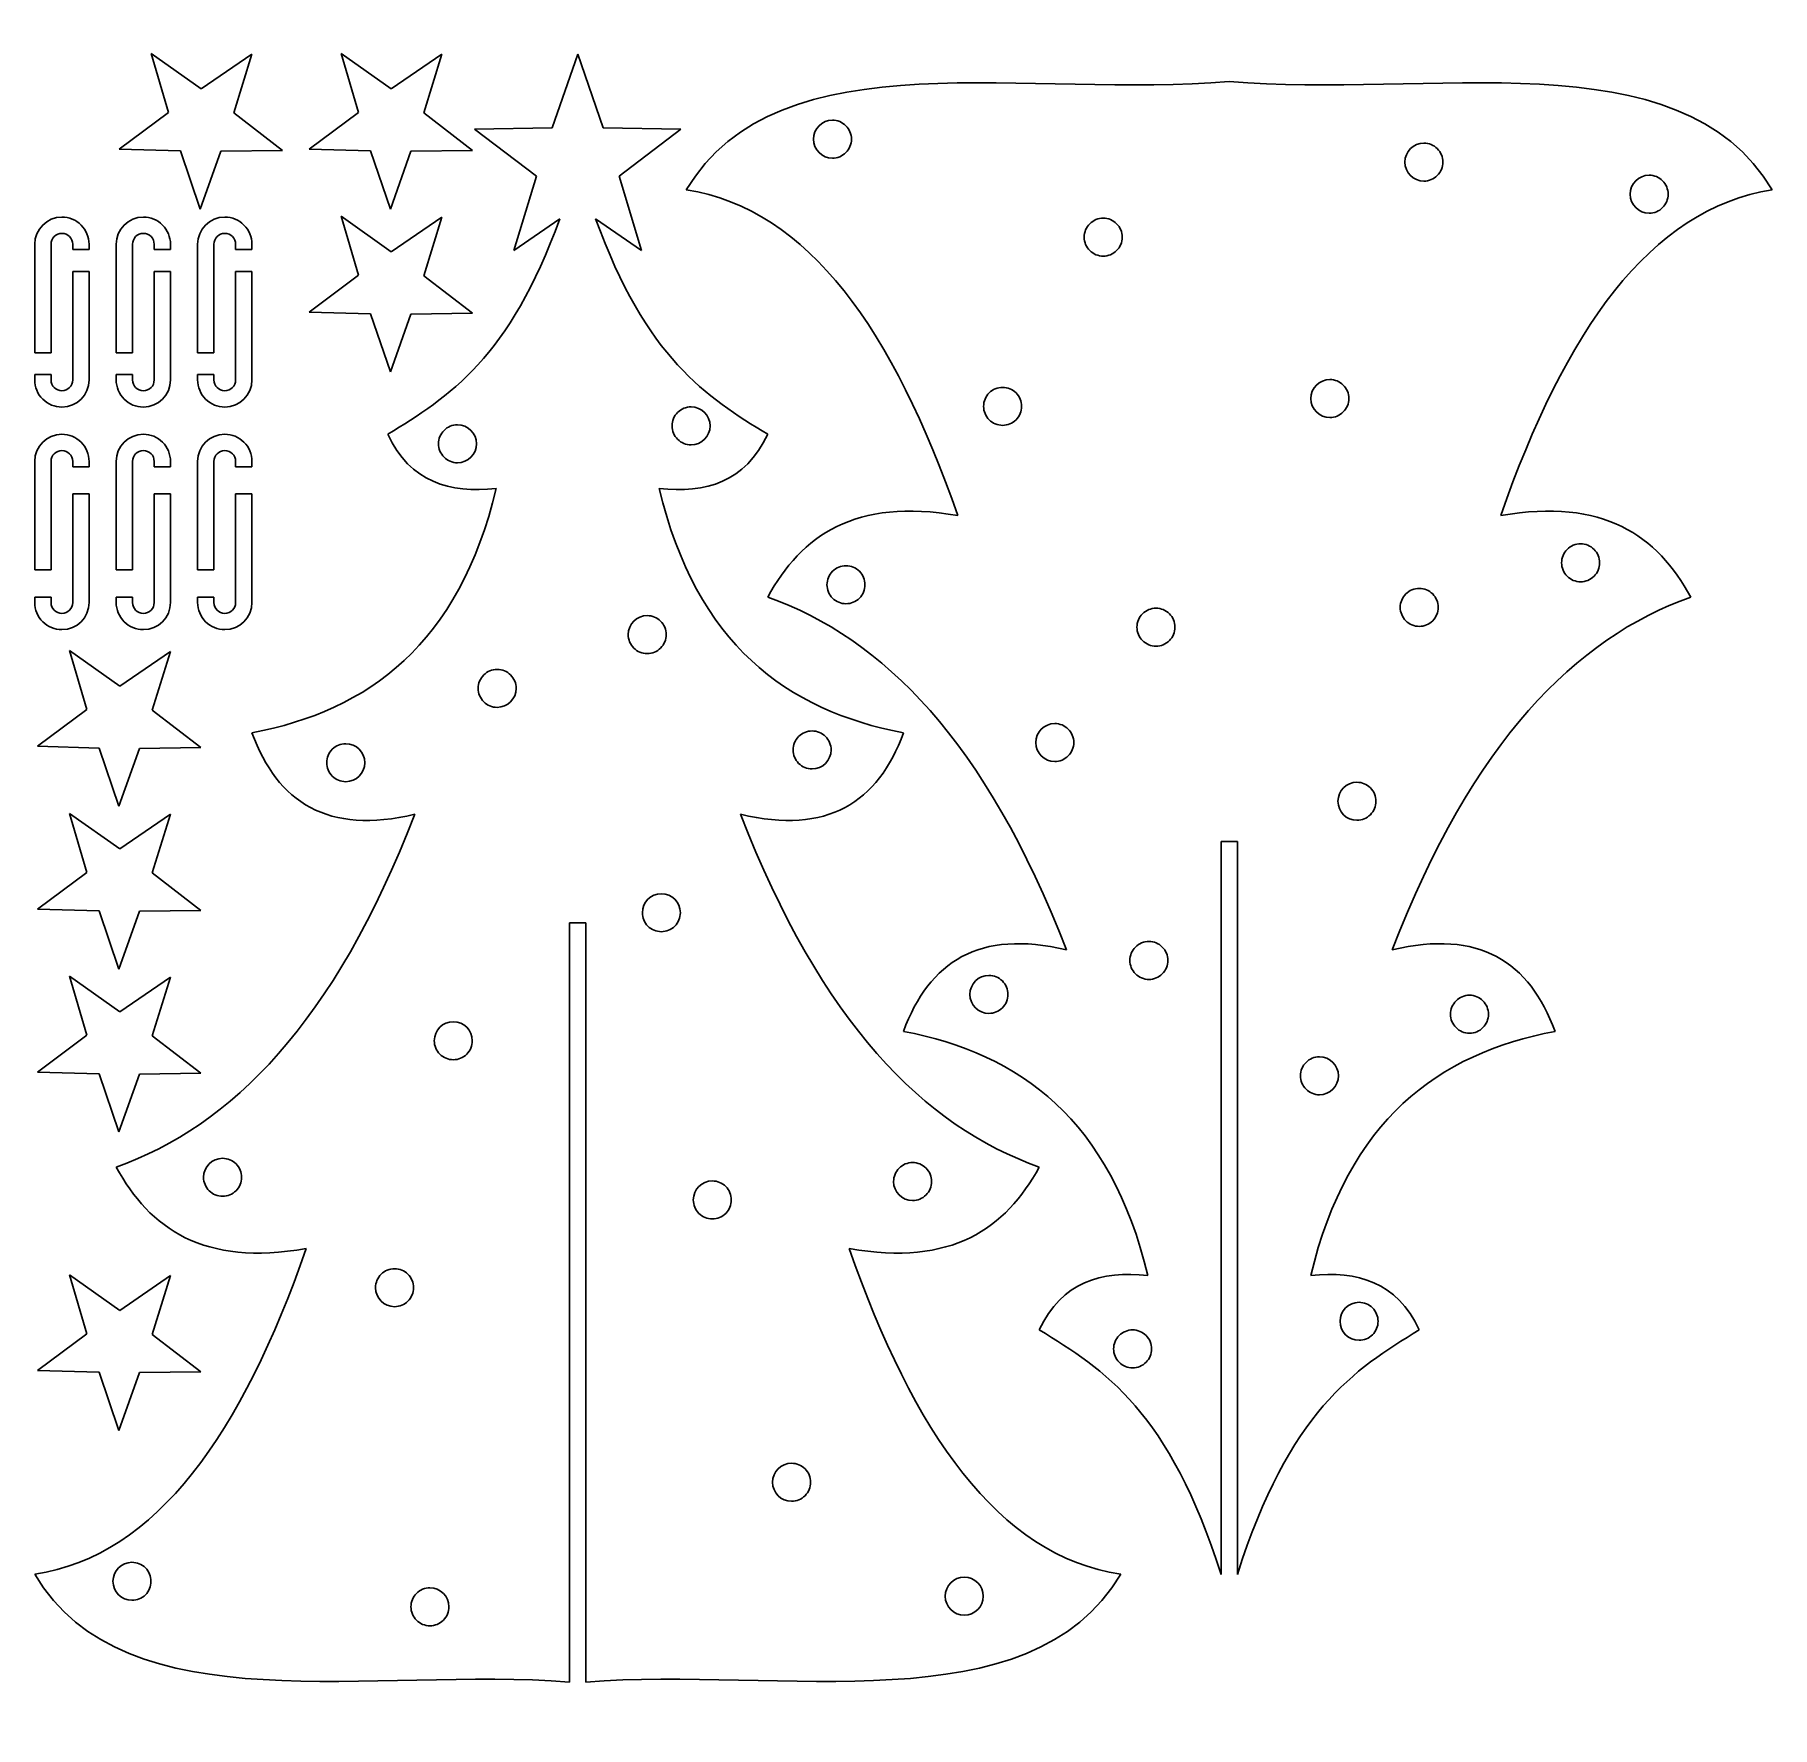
# Model space of a CAD drawing. Extents: x 9 to 309, y 57 to 349.
import ezdxf

# ---------------------------------------------------------------- set-up
doc = ezdxf.new("R2010")
doc.units = 0
doc.layers.add('Calque_1', color=7, linetype='CONTINUOUS')

msp = doc.modelspace()

# ---------------------------------------------------------------- linework, layer by layer
at = {"layer": 'Calque_1', "color": 1}
for p, q in [((32.446373, 335.574277), (29.449816, 345.757273)), ((29.449816, 345.757273), (38.116383, 339.628377)), ((38.116383, 339.628377), (46.874999, 345.624991)), ((46.874999, 345.624991), (43.72419, 335.488662)), ((65.258876, 335.574276), (62.262319, 345.757273)), ((62.262319, 345.757273), (70.928886, 339.628376)), ((70.928886, 339.628376), (79.687505, 345.624991)), ((79.687505, 345.624991), (76.536693, 335.488661)), ((103.125094, 345.624963), (98.716448, 332.942599)), ((107.533254, 332.942599), (103.125094, 345.624963)), ((23.939329, 329.225814), (32.446373, 335.574277)), ((43.72419, 335.488662), (52.13387, 329.011777)), ((56.751831, 329.225813), (65.258876, 335.574276)), ((76.536693, 335.488661), (84.946376, 329.011776)), ((98.716448, 332.942599), (85.292848, 332.66935)), ((85.292848, 332.66935), (95.991809, 324.557448)), ((120.957338, 332.66935), (107.533254, 332.942599)), ((110.257896, 324.557448), (120.957338, 332.66935)), ((143.824272, 330.957447), (143.824272, 330.957447)), ((34.549921, 328.928991), (23.939329, 329.225814)), ((37.958847, 318.876529), (34.549921, 328.928991)), ((41.519996, 328.876078), (37.958847, 318.876529)), ((52.13387, 329.011777), (41.519996, 328.876078)), ((67.362425, 328.92899), (56.751831, 329.225813)), ((70.771351, 318.876528), (67.362425, 328.92899)), ((74.332499, 328.876077), (70.771351, 318.876528)), ((84.946376, 329.011776), (74.332499, 328.876077)), ((95.991809, 324.557448), (92.103965, 311.706015)), ((114.14574, 311.706015), (110.257896, 324.557448)), ((245.943358, 326.997161), (245.943358, 326.997161)), ((284.838114, 321.452828), (284.838114, 321.452828)), ((65.258876, 307.449274), (62.262319, 317.632271)), ((62.262319, 317.632271), (70.928886, 311.503374)), ((70.928886, 311.503374), (79.687505, 317.499989)), ((79.687505, 317.499989), (76.536693, 307.363659)), ((92.103965, 311.706015), (100.026445, 317.218758)), ((106.223743, 317.218758), (114.14574, 311.706015)), ((9.375, 312.81249), (9.375, 294.062489)), ((12.1875, 294.062489), (12.1875, 312.81249)), ((15.9375, 312.812481), (15.9375, 311.874988)), ((18.750002, 311.874988), (18.750002, 312.812481)), ((23.4375, 312.81249), (23.4375, 294.062489)), ((26.250001, 294.062489), (26.250001, 312.81249)), ((30, 312.812481), (30, 311.874988)), ((32.812502, 311.874988), (32.812502, 312.812481)), ((37.499999, 312.812498), (37.499999, 294.062498)), ((40.3125, 294.062498), (40.3125, 312.812498)), ((44.062499, 312.81249), (44.062499, 311.874996)), ((46.875001, 311.874996), (46.875001, 312.81249)), ((190.577285, 314.03634), (190.577285, 314.03634)), ((15.9375, 311.874988), (18.750002, 311.874988)), ((30, 311.874988), (32.812502, 311.874988)), ((44.062499, 311.874996), (46.875001, 311.874996)), ((18.750001, 308.124961), (15.937501, 308.124961)), ((15.937501, 308.124961), (15.937501, 289.37496)), ((18.750001, 289.37496), (18.750001, 308.124961)), ((32.812504, 308.124982), (30.000004, 308.124982)), ((30.000004, 308.124982), (30.000004, 289.374981)), ((32.812504, 289.374981), (32.812504, 308.124982)), ((46.875001, 308.124993), (44.062501, 308.124993)), ((44.062501, 308.124993), (44.062501, 289.374992)), ((46.875001, 289.374992), (46.875001, 308.124993)), ((56.751831, 301.100811), (65.258876, 307.449274)), ((76.536693, 307.363659), (84.946376, 300.886773)), ((67.362425, 300.803988), (56.751831, 301.100811)), ((70.771351, 290.751525), (67.362425, 300.803988)), ((74.332499, 300.751076), (70.771351, 290.751525)), ((84.946376, 300.886773), (74.332499, 300.751076)), ((9.375, 294.062489), (12.1875, 294.062489)), ((23.4375, 294.062489), (26.250001, 294.062489)), ((37.499999, 294.062498), (40.3125, 294.062498)), ((12.187502, 290.312462), (9.374999, 290.312462)), ((9.374999, 290.312462), (9.374999, 289.374969)), ((12.187502, 289.374969), (12.187502, 290.312462)), ((26.250004, 290.312483), (23.437502, 290.312483)), ((23.437502, 290.312483), (23.437502, 289.37499)), ((26.250004, 289.37499), (26.250004, 290.312483)), ((40.312501, 290.312494), (37.499999, 290.312494)), ((37.499999, 290.312494), (37.499999, 289.375001)), ((40.312501, 289.375001), (40.312501, 290.312494)), ((229.706302, 286.166738), (229.706302, 286.166738)), ((173.20215, 284.816887), (173.20215, 284.816887)), ((125.979999, 281.443253), (125.979999, 281.443253)), ((85.648951, 278.351482), (85.648951, 278.351482)), ((9.375, 275.312488), (9.375, 256.562487)), ((12.1875, 256.562487), (12.1875, 275.312488)), ((15.9375, 275.31248), (15.9375, 274.374986)), ((15.9375, 274.374986), (18.750002, 274.374986)), ((18.750002, 274.374986), (18.750002, 275.31248)), ((23.4375, 275.312488), (23.4375, 256.562487)), ((26.250001, 256.562487), (26.250001, 275.312488)), ((30, 275.31248), (30, 274.374986)), ((30, 274.374986), (32.812502, 274.374986)), ((32.812502, 274.374986), (32.812502, 275.31248)), ((37.499999, 275.312488), (37.499999, 256.562487)), ((40.312499, 256.562487), (40.312499, 275.312488)), ((44.062498, 275.31248), (44.062498, 274.374986)), ((44.062498, 274.374986), (46.875001, 274.374986)), ((46.875001, 274.374986), (46.875001, 275.31248)), ((18.750001, 269.687527), (15.9375, 269.687527)), ((15.9375, 269.687527), (15.9375, 250.937527)), ((18.750001, 250.937527), (18.750001, 269.687527)), ((32.812504, 269.687554), (30.000004, 269.687554)), ((30.000004, 269.687554), (30.000004, 250.937553)), ((32.812504, 250.937553), (32.812504, 269.687554)), ((46.875001, 269.687554), (44.062501, 269.687554)), ((44.062501, 269.687554), (44.062501, 250.937553)), ((46.875001, 250.937553), (46.875001, 269.687554)), ((9.375, 256.562487), (12.1875, 256.562487)), ((23.4375, 256.562487), (26.250001, 256.562487)), ((37.499999, 256.562487), (40.312499, 256.562487)), ((273.002031, 257.795877), (273.002031, 257.795877)), ((146.162713, 254.0078), (146.162713, 254.0078)), ((12.187501, 251.875029), (9.374999, 251.875029)), ((9.374999, 251.875029), (9.374999, 250.937535)), ((12.187501, 250.937535), (12.187501, 251.875029)), ((26.250004, 251.875055), (23.437502, 251.875055)), ((23.437502, 251.875055), (23.437502, 250.937562)), ((26.250004, 250.937562), (26.250004, 251.875055)), ((40.312501, 251.875055), (37.499999, 251.875055)), ((37.499999, 251.875055), (37.499999, 250.937562)), ((40.312501, 250.937562), (40.312501, 251.875055)), ((245.141353, 250.097526), (245.141353, 250.097526)), ((199.684508, 246.676045), (199.684508, 246.676045)), ((118.403849, 245.39547), (118.403849, 245.39547)), ((18.383873, 232.449275), (15.387314, 242.632273)), ((15.387314, 242.632273), (24.053883, 236.503375)), ((24.053883, 236.503375), (32.812501, 242.499992)), ((32.812501, 242.499992), (29.661691, 232.363661)), ((92.498323, 236.108579), (92.498323, 236.108579)), ((9.876828, 226.100813), (18.383873, 232.449275)), ((29.661691, 232.363661), (38.071372, 225.886775)), ((20.487421, 225.80399), (9.876828, 226.100813)), ((23.896346, 215.751527), (20.487421, 225.80399)), ((27.457495, 225.751076), (23.896346, 215.751527)), ((38.071372, 225.886775), (27.457495, 225.751076)), ((146.875495, 225.477539), (146.875495, 225.477539)), ((182.210525, 226.758114), (182.210525, 226.758114)), ((66.348417, 223.278013), (66.348417, 223.278013)), ((234.388157, 216.615857), (234.388157, 216.615857)), ((18.383873, 204.324273), (15.387315, 214.507268)), ((15.387315, 214.507268), (24.053883, 208.378373)), ((24.053883, 208.378373), (32.812501, 214.374987)), ((32.812501, 214.374987), (29.661691, 204.238657)), ((214.218661, 83.091094), (214.218661, 209.687028)), ((214.218661, 209.687028), (217.031463, 209.687028)), ((217.031463, 209.687028), (217.031463, 83.091094)), ((9.876828, 197.975811), (18.383873, 204.324273)), ((29.661691, 204.238657), (38.071372, 197.761773)), ((20.487421, 197.678988), (9.876828, 197.975811)), ((23.896347, 187.626525), (20.487421, 197.678988)), ((27.457495, 197.626074), (23.896347, 187.626525)), ((38.071372, 197.761773), (27.457495, 197.626074)), ((101.718688, 64.496765), (101.718688, 195.624912)), ((101.718688, 195.624912), (104.531017, 195.624912)), ((104.531017, 195.624912), (104.531017, 64.496293)), ((120.847787, 197.372489), (120.847787, 197.372489)), ((198.462556, 189.121783), (198.462556, 189.121783)), ((18.383873, 176.199277), (15.387315, 186.382274)), ((15.387315, 186.382274), (24.053883, 180.253376)), ((24.053883, 180.253376), (32.812501, 186.249991)), ((32.812501, 186.249991), (29.661691, 176.113663)), ((170.846327, 183.256378), (170.846327, 183.256378)), ((253.817279, 179.834898), (253.817279, 179.834898)), ((9.876828, 169.850814), (18.383873, 176.199277)), ((29.661691, 176.113663), (38.071372, 169.636777)), ((84.922185, 175.255032), (84.922185, 175.255032)), ((20.487421, 169.553991), (9.876828, 169.850814)), ((23.896347, 159.501528), (20.487421, 169.553991)), ((27.457495, 169.50108), (23.896347, 159.501528)), ((38.071372, 169.636777), (27.457495, 169.50108)), ((227.911766, 169.203857), (227.911766, 169.203857)), ((45.086328, 151.671232), (45.086328, 151.671232)), ((164.227312, 150.938056), (164.227312, 150.938056)), ((129.645878, 147.760958), (129.645878, 147.760958)), ((18.383873, 124.636777), (15.387315, 134.819772)), ((15.387315, 134.819772), (24.053883, 128.690876)), ((24.053883, 128.690876), (32.812501, 134.68749)), ((32.812501, 134.68749), (29.661691, 124.55116)), ((74.779928, 132.608667), (74.779928, 132.608667)), ((234.754738, 126.801886), (234.754738, 126.801886)), ((9.876828, 118.288314), (18.383873, 124.636777)), ((29.661691, 124.55116), (38.071372, 118.074276)), ((195.652073, 122.036245), (195.652073, 122.036245)), ((20.487421, 117.991488), (9.876828, 118.288314)), ((23.896347, 107.939026), (20.487421, 117.991488)), ((27.457495, 117.938577), (23.896347, 107.939026)), ((38.071372, 118.074276), (27.457495, 117.938577)), ((143.331816, 99.004808), (143.331816, 99.004808)), ((29.445257, 81.89739), (29.445257, 81.89739)), ((173.147614, 79.331268), (173.147614, 79.331268)), ((80.889721, 77.498337), (80.889721, 77.498337))]:
    msp.add_line(p, q, dxfattribs=at)
for points in [[(215.625062, 340.937265), (182.02555, 337.801778), (137.619155, 348.991644), (121.874975, 322.18745)], [(309.37515, 322.18745), (293.630969, 348.991644), (249.2246, 337.801778), (215.625062, 340.937265)], [(143.824272, 330.957447), (143.824271, 332.769624), (145.293325, 334.238688), (147.105502, 334.238698)], [(147.105502, 334.238698), (147.975745, 334.2387), (148.810346, 333.892999), (149.425701, 333.277644)], [(149.425701, 333.277644), (150.041057, 332.66229), (150.386759, 331.82769), (150.386759, 330.957447)], [(147.105502, 327.676198), (145.293326, 327.676209), (143.824273, 329.145271), (143.824272, 330.957447)], [(150.386759, 330.957447), (150.386759, 330.087205), (150.041055, 329.252605), (149.4257, 328.637251)], [(245.943358, 326.997161), (245.943359, 328.809337), (247.412412, 330.278399), (249.224588, 330.27841)], [(249.224588, 330.27841), (250.094831, 330.278412), (250.929431, 329.93271), (251.544786, 329.317357)], [(149.4257, 328.637251), (148.810345, 328.021898), (147.975745, 327.676197), (147.105502, 327.676198)], [(251.544786, 329.317357), (252.160142, 328.702003), (252.505845, 327.867404), (252.505845, 326.997161)], [(249.224588, 323.71591), (247.412411, 323.715921), (245.943357, 325.184984), (245.943358, 326.997161)], [(251.544787, 324.676964), (250.929432, 324.061609), (250.094831, 323.715908), (249.224588, 323.71591)], [(252.505845, 326.997161), (252.505845, 326.126918), (252.160143, 325.292318), (251.544787, 324.676964)], [(284.838114, 321.452828), (284.838114, 323.265004), (286.307168, 324.734066), (288.119344, 324.734077)], [(288.119344, 324.734077), (288.989586, 324.734078), (289.824187, 324.388377), (290.439542, 323.773024)], [(121.874975, 322.18745), (143.022088, 318.9998), (157.723429, 297.646684), (168.750006, 265.937487)], [(262.500118, 265.937487), (273.52667, 297.64666), (288.228012, 318.9998), (309.37515, 322.18745)], [(288.119344, 318.171579), (286.307168, 318.17159), (284.838114, 319.640652), (284.838114, 321.452828)], [(290.439542, 323.773024), (291.054897, 323.15767), (291.4006, 322.32307), (291.4006, 321.452828)], [(291.4006, 321.452828), (291.4006, 320.582585), (291.054897, 319.747986), (290.439542, 319.132632)], [(290.439542, 319.132632), (289.824187, 318.517279), (288.989586, 318.171577), (288.119344, 318.171579)], [(9.375001, 312.812467), (9.375001, 315.401302), (11.473666, 317.499967), (14.062501, 317.499967)], [(14.062501, 317.499967), (15.305703, 317.499967), (16.497987, 317.006107), (17.377064, 316.12703)], [(17.377064, 316.12703), (18.256141, 315.247954), (18.750002, 314.05567), (18.750002, 312.812467)], [(23.437501, 312.812467), (23.437501, 315.401302), (25.536167, 317.499967), (28.125001, 317.499967)], [(28.125001, 317.499967), (29.368204, 317.499967), (30.560488, 317.006107), (31.439565, 316.12703)], [(31.439565, 316.12703), (32.318642, 315.247954), (32.812502, 314.05567), (32.812502, 312.812467)], [(37.5, 312.812476), (37.5, 315.40131), (39.598665, 317.499975), (42.1875, 317.499975)], [(42.1875, 317.499975), (43.430703, 317.499976), (44.622987, 317.006116), (45.502064, 316.127039)], [(45.502064, 316.127039), (46.381141, 315.247962), (46.875001, 314.055678), (46.875001, 312.812475)], [(100.026445, 317.218758), (91.385715, 293.226994), (80.874855, 286.378519), (70.312657, 280.000093)], [(135.937529, 280.000093), (125.375333, 286.378494), (114.864468, 293.226994), (106.223743, 317.218758)], [(190.577285, 314.03634), (190.577285, 314.906583), (190.922988, 315.741182), (191.538343, 316.356536)], [(191.538343, 316.356536), (192.153699, 316.97189), (192.988299, 317.317591), (193.858541, 317.317589)], [(193.858541, 317.317589), (194.728784, 317.317591), (195.563384, 316.97189), (196.17874, 316.356536)], [(196.17874, 316.356536), (196.794095, 315.741182), (197.139798, 314.906583), (197.139798, 314.03634)], [(12.187501, 312.812489), (12.187501, 313.848023), (13.026967, 314.687489), (14.062501, 314.687489)], [(14.062501, 314.687489), (15.098035, 314.687489), (15.937501, 313.848023), (15.937501, 312.812489)], [(26.250001, 312.812489), (26.250001, 313.848023), (27.089467, 314.687489), (28.125001, 314.687489)], [(28.125001, 314.687489), (29.160535, 314.687489), (30.000001, 313.848023), (30.000001, 312.812489)], [(40.3125, 312.812498), (40.3125, 313.848031), (41.151966, 314.687498), (42.1875, 314.687498)], [(42.1875, 314.687498), (43.223034, 314.687498), (44.0625, 313.848031), (44.0625, 312.812498)], [(191.538342, 311.716143), (190.922987, 312.331497), (190.577284, 313.166097), (190.577285, 314.03634)], [(197.139798, 314.03634), (197.139799, 313.166097), (196.794096, 312.331497), (196.17874, 311.716143)], [(193.858541, 310.755089), (192.988298, 310.755087), (192.153698, 311.100788), (191.538342, 311.716143)], [(196.17874, 311.716143), (195.563385, 311.100788), (194.728784, 310.755087), (193.858541, 310.755089)], [(10.747937, 286.06042), (9.86886, 286.939497), (9.374999, 288.131781), (9.374999, 289.374983)], [(14.0625, 287.499961), (13.026967, 287.499961), (12.1875, 288.339427), (12.1875, 289.374961)], [(18.750001, 289.374983), (18.75, 286.786148), (16.651335, 284.687483), (14.0625, 284.687483)], [(15.9375, 289.374961), (15.9375, 288.339427), (15.098034, 287.499961), (14.0625, 287.499961)], [(24.810439, 286.060441), (23.931362, 286.939518), (23.437502, 288.131802), (23.437502, 289.375004)], [(28.125003, 287.499982), (27.089469, 287.499982), (26.250003, 288.339448), (26.250003, 289.374982)], [(32.812503, 289.375004), (32.812503, 286.786169), (30.713838, 284.687505), (28.125003, 284.687505)], [(30.000003, 289.374982), (30.000003, 288.339448), (29.160537, 287.499982), (28.125003, 287.499982)], [(38.872937, 286.060452), (37.99386, 286.939528), (37.499999, 288.131813), (37.499999, 289.375015)], [(42.1875, 287.499993), (41.151966, 287.499993), (40.3125, 288.339459), (40.3125, 289.374993)], [(46.875, 289.375015), (46.875, 286.78618), (44.776335, 284.687515), (42.1875, 284.687515)], [(44.0625, 289.374993), (44.0625, 288.339459), (43.223034, 287.499993), (42.1875, 287.499993)], [(174.163209, 287.137082), (174.778564, 287.752436), (175.613164, 288.098137), (176.483407, 288.098135)], [(176.483407, 288.098135), (177.353649, 288.098137), (178.18825, 287.752436), (178.803605, 287.137082)], [(229.706302, 286.166738), (229.706301, 287.978915), (231.175355, 289.447978), (232.987533, 289.447989)], [(232.987533, 289.447989), (233.857776, 289.447991), (234.692376, 289.102289), (235.307731, 288.486935)], [(235.307731, 288.486935), (235.923087, 287.871581), (236.26879, 287.036981), (236.268789, 286.166738)], [(14.0625, 284.687483), (12.819298, 284.687483), (11.627014, 285.181343), (10.747937, 286.06042)], [(28.125003, 284.687505), (26.881801, 284.687504), (25.689516, 285.181364), (24.810439, 286.060441)], [(42.1875, 284.687515), (40.944298, 284.687515), (39.752014, 285.181375), (38.872937, 286.060452)], [(173.20215, 284.816887), (173.20215, 285.687129), (173.547854, 286.521729), (174.163209, 287.137082)], [(178.803605, 287.137082), (179.41896, 286.521729), (179.764663, 285.687129), (179.764664, 284.816887)], [(232.987533, 282.885489), (231.175356, 282.8855), (229.706303, 284.354562), (229.706302, 286.166738)], [(236.268789, 286.166738), (236.268789, 285.296495), (235.923086, 284.461896), (235.307731, 283.846542)], [(119.417499, 281.443253), (119.417499, 282.313495), (119.763202, 283.148094), (120.378556, 283.763447)], [(120.378556, 283.763447), (120.99391, 284.378801), (121.828509, 284.724503), (122.698751, 284.724503)], [(122.698751, 284.724503), (124.510935, 284.724502), (125.979999, 283.255437), (125.979999, 281.443253)], [(174.163208, 282.496689), (173.547853, 283.112043), (173.20215, 283.946644), (173.20215, 284.816887)], [(176.483407, 281.535635), (175.613164, 281.535633), (174.778563, 281.881335), (174.163208, 282.496689)], [(178.803606, 282.496689), (178.188251, 281.881335), (177.35365, 281.535633), (176.483407, 281.535635)], [(179.764664, 284.816887), (179.764664, 283.946644), (179.418961, 283.112043), (178.803606, 282.496689)], [(235.307731, 283.846542), (234.692375, 283.231188), (233.857775, 282.885487), (232.987533, 282.885489)], [(9.375001, 275.312466), (9.375001, 277.9013), (11.473666, 279.999965), (14.062501, 279.999965)], [(14.062501, 279.999965), (15.305703, 279.999965), (16.497987, 279.506105), (17.377064, 278.627029)], [(23.437501, 275.312466), (23.437501, 277.9013), (25.536167, 279.999965), (28.125001, 279.999965)], [(28.125001, 279.999965), (29.368204, 279.999965), (30.560488, 279.506105), (31.439565, 278.627029)], [(37.499999, 275.312466), (37.5, 277.9013), (39.598665, 279.999965), (42.187499, 279.999965)], [(42.187499, 279.999965), (43.430702, 279.999965), (44.622986, 279.506105), (45.502063, 278.627029)], [(70.312657, 280.000093), (74.229307, 271.689877), (81.013, 269.751341), (89.062483, 270.625186)], [(79.086451, 278.351482), (79.086451, 279.221724), (79.432153, 280.056323), (80.047507, 280.671677)], [(80.047507, 280.671677), (80.662861, 281.28703), (81.49746, 281.632732), (82.367702, 281.632732)], [(82.367702, 281.632732), (84.179886, 281.632731), (85.648951, 280.163666), (85.648951, 278.351482)], [(117.187219, 270.625186), (125.236705, 269.751341), (132.020884, 271.689877), (135.937529, 280.000093)], [(120.378556, 279.123058), (119.763202, 279.738412), (119.417499, 280.573011), (119.417499, 281.443253)], [(122.698751, 278.162003), (121.828509, 278.162002), (120.99391, 278.507704), (120.378556, 279.123058)], [(125.979999, 281.443253), (125.98, 279.631069), (124.510935, 278.162003), (122.698751, 278.162003)], [(12.187501, 275.312488), (12.187501, 276.348021), (13.026967, 277.187487), (14.062501, 277.187488)], [(14.062501, 277.187488), (15.098035, 277.187487), (15.937501, 276.348021), (15.937501, 275.312488)], [(17.377064, 278.627029), (18.256141, 277.747952), (18.750002, 276.555668), (18.750002, 275.312465)], [(26.250001, 275.312488), (26.250001, 276.348021), (27.089467, 277.187487), (28.125001, 277.187488)], [(28.125001, 277.187488), (29.160535, 277.187487), (30.000001, 276.348021), (30.000001, 275.312488)], [(31.439565, 278.627029), (32.318642, 277.747952), (32.812502, 276.555668), (32.812502, 275.312465)], [(40.3125, 275.312488), (40.3125, 276.348021), (41.151966, 277.187487), (42.187499, 277.187488)], [(42.187499, 277.187488), (43.223033, 277.187487), (44.062499, 276.348021), (44.062499, 275.312488)], [(45.502063, 278.627029), (46.38114, 277.747952), (46.875001, 276.555668), (46.875001, 275.312465)], [(80.047507, 276.031287), (79.432153, 276.646641), (79.086451, 277.48124), (79.086451, 278.351482)], [(82.367702, 275.070232), (81.49746, 275.070232), (80.662861, 275.415934), (80.047507, 276.031287)], [(85.648951, 278.351482), (85.648951, 276.539298), (84.179886, 275.070233), (82.367702, 275.070232)], [(89.062483, 270.625186), (82.640582, 243.828359), (67.087946, 232.249803), (46.875134, 228.437843)], [(159.375052, 228.437843), (139.162243, 232.249828), (123.609123, 243.828359), (117.187219, 270.625186)], [(168.750006, 265.937487), (151.013811, 269.094678), (141.741694, 262.485568), (135.937571, 251.874866)], [(295.312553, 251.874866), (289.50843, 262.485543), (280.236314, 269.094653), (262.500118, 265.937487)], [(273.96309, 260.116073), (274.578445, 260.731426), (275.413045, 261.077128), (276.283288, 261.077126)], [(276.283288, 261.077126), (277.15353, 261.077128), (277.988131, 260.731426), (278.603486, 260.116073)], [(273.002031, 257.795877), (273.002031, 258.66612), (273.347735, 259.500719), (273.96309, 260.116073)], [(278.603486, 260.116073), (279.218841, 259.500719), (279.564544, 258.66612), (279.564544, 257.795877)], [(146.162713, 254.0078), (146.162713, 254.878043), (146.508416, 255.712643), (147.123771, 256.327996)], [(147.123771, 256.327996), (147.739126, 256.94335), (148.573727, 257.289051), (149.443969, 257.289049)], [(149.443969, 257.289049), (150.314212, 257.289051), (151.148812, 256.94335), (151.764167, 256.327996)], [(151.764167, 256.327996), (152.379522, 255.712643), (152.725226, 254.878043), (152.725226, 254.0078)], [(273.963089, 255.47568), (273.347733, 256.091034), (273.002031, 256.925634), (273.002031, 257.795877)], [(276.283288, 254.514626), (275.413045, 254.514624), (274.578444, 254.860325), (273.963089, 255.47568)], [(278.603487, 255.47568), (277.988131, 254.860325), (277.153531, 254.514624), (276.283288, 254.514626)], [(279.564544, 257.795877), (279.564545, 256.925634), (279.218842, 256.091034), (278.603487, 255.47568)], [(147.123771, 251.687605), (146.508416, 252.302958), (146.162713, 253.137558), (146.162713, 254.0078)], [(152.725226, 254.0078), (152.725226, 253.137558), (152.379522, 252.302958), (151.764167, 251.687605)], [(245.141353, 250.097526), (245.141353, 250.967769), (245.487057, 251.802368), (246.102412, 252.417722)], [(246.102412, 252.417722), (246.717767, 253.033075), (247.552367, 253.378777), (248.42261, 253.378775)], [(248.42261, 253.378775), (249.292852, 253.378777), (250.127453, 253.033075), (250.742808, 252.417722)], [(250.742808, 252.417722), (251.358163, 251.802368), (251.703866, 250.967769), (251.703866, 250.097526)], [(10.747936, 247.622986), (9.868859, 248.502063), (9.374999, 249.694347), (9.374999, 250.93755)], [(14.0625, 249.062527), (13.026966, 249.062527), (12.1875, 249.901993), (12.1875, 250.937527)], [(18.75, 250.937549), (18.75, 248.348715), (16.651335, 246.25005), (14.0625, 246.25005)], [(15.9375, 250.937527), (15.9375, 249.901993), (15.098034, 249.062527), (14.0625, 249.062527)], [(24.810439, 247.623013), (23.931362, 248.502089), (23.437502, 249.694374), (23.437502, 250.937576)], [(28.125003, 249.062554), (27.089469, 249.062554), (26.250003, 249.90202), (26.250003, 250.937554)], [(32.812503, 250.937576), (32.812503, 248.348741), (30.713838, 246.250076), (28.125003, 246.250076)], [(30.000003, 250.937554), (30.000003, 249.90202), (29.160537, 249.062554), (28.125003, 249.062554)], [(38.872937, 247.623013), (37.99386, 248.502089), (37.499999, 249.694374), (37.499999, 250.937576)], [(42.1875, 249.062554), (41.151966, 249.062554), (40.3125, 249.90202), (40.3125, 250.937554)], [(46.875, 250.937576), (46.875, 248.348741), (44.776335, 246.250076), (42.1875, 246.250076)], [(44.0625, 250.937554), (44.0625, 249.90202), (43.223034, 249.062554), (42.1875, 249.062554)], [(135.937571, 251.874866), (155.854768, 244.79092), (173.564373, 227.007174), (187.500316, 190.937214)], [(149.443969, 250.726552), (148.573727, 250.72655), (147.739126, 251.072251), (147.123771, 251.687605)], [(151.764167, 251.687605), (151.148812, 251.072251), (150.314212, 250.72655), (149.443969, 250.726552)], [(200.645566, 248.996241), (201.260921, 249.611595), (202.095522, 249.957296), (202.965764, 249.957294)], [(202.965764, 249.957294), (203.836007, 249.957296), (204.670607, 249.611595), (205.285962, 248.996241)], [(243.750279, 190.937214), (257.686223, 227.007174), (275.395356, 244.79092), (295.312553, 251.874866)], [(246.102411, 247.777329), (245.487056, 248.392683), (245.141353, 249.227283), (245.141353, 250.097526)], [(251.703866, 250.097526), (251.703867, 249.227283), (251.358164, 248.392683), (250.742809, 247.777329)], [(14.0625, 246.25005), (12.819297, 246.250049), (11.627013, 246.743909), (10.747936, 247.622986)], [(28.125003, 246.250076), (26.881801, 246.250076), (25.689516, 246.743936), (24.810439, 247.623013)], [(42.1875, 246.250076), (40.944298, 246.250076), (39.752014, 246.743936), (38.872937, 247.623013)], [(111.841349, 245.39547), (111.841349, 247.207653), (113.310414, 248.676718), (115.122598, 248.676719)], [(115.122598, 248.676719), (115.992839, 248.676719), (116.827438, 248.331017), (117.442792, 247.715664)], [(117.442792, 247.715664), (118.058146, 247.10031), (118.403849, 246.265712), (118.403849, 245.39547)], [(200.645565, 244.355848), (200.03021, 244.971202), (199.684507, 245.805802), (199.684508, 246.676045)], [(199.684508, 246.676045), (199.684508, 247.546288), (200.030211, 248.380888), (200.645566, 248.996241)], [(205.285962, 248.996241), (205.901318, 248.380888), (206.247021, 247.546288), (206.247021, 246.676045)], [(206.247021, 246.676045), (206.247021, 245.805802), (205.901319, 244.971202), (205.285963, 244.355848)], [(248.42261, 246.816275), (247.552367, 246.816273), (246.717766, 247.161974), (246.102411, 247.777329)], [(250.742809, 247.777329), (250.127454, 247.161974), (249.292853, 246.816273), (248.42261, 246.816275)], [(112.802404, 243.075275), (112.18705, 243.690629), (111.841348, 244.525228), (111.841349, 245.39547)], [(115.122598, 242.114219), (114.252356, 242.114219), (113.417757, 242.459921), (112.802404, 243.075275)], [(117.442793, 243.075275), (116.827439, 242.45992), (115.99284, 242.114218), (115.122598, 242.114219)], [(118.403849, 245.39547), (118.403849, 244.525228), (118.058147, 243.690629), (117.442793, 243.075275)], [(202.965764, 243.394794), (202.095521, 243.394792), (201.260921, 243.740494), (200.645565, 244.355848)], [(205.285963, 244.355848), (204.670608, 243.740494), (203.836007, 243.394792), (202.965764, 243.394794)], [(85.935823, 236.108579), (85.935822, 236.978821), (86.281524, 237.813421), (86.896878, 238.428775)], [(86.896878, 238.428775), (87.512233, 239.044129), (88.346832, 239.389831), (89.217074, 239.389831)], [(89.217074, 239.389831), (90.087316, 239.38983), (90.921914, 239.044128), (91.537268, 238.428774)], [(91.537268, 238.428774), (92.152621, 237.81342), (92.498323, 236.978821), (92.498323, 236.108579)], [(86.896879, 233.788385), (86.281525, 234.403739), (85.935823, 235.238338), (85.935823, 236.108579)], [(92.498323, 236.108579), (92.498322, 234.296396), (91.029257, 232.827331), (89.217074, 232.82733)], [(89.217074, 232.82733), (88.346832, 232.82733), (87.512233, 233.173032), (86.896879, 233.788385)], [(46.875134, 228.437843), (51.279516, 216.40246), (60.004701, 210.754656), (74.999872, 214.375222)], [(131.24983, 214.375222), (146.244998, 210.754656), (154.970675, 216.40246), (159.375052, 228.437843)], [(141.27405, 227.797734), (141.889405, 228.413089), (142.724004, 228.758791), (143.594246, 228.75879)], [(143.594246, 228.75879), (144.464488, 228.75879), (145.299086, 228.413087), (145.91444, 227.797733)], [(182.210525, 226.758114), (182.210524, 228.570291), (183.679578, 230.039355), (185.491755, 230.039366)], [(185.491755, 230.039366), (186.361998, 230.039367), (187.196599, 229.693666), (187.811954, 229.078312)], [(187.811954, 229.078312), (188.427309, 228.462957), (188.773012, 227.628357), (188.773012, 226.758114)], [(59.785917, 223.278013), (59.785917, 224.148254), (60.131619, 224.982853), (60.746973, 225.598206)], [(60.746973, 225.598206), (61.362328, 226.21356), (62.196926, 226.559262), (63.067168, 226.559261)], [(63.067168, 226.559261), (64.879352, 226.559261), (66.348416, 225.090196), (66.348417, 223.278013)], [(140.312995, 225.477539), (140.312994, 226.347781), (140.658696, 227.18238), (141.27405, 227.797734)], [(141.274051, 223.157345), (140.658697, 223.772699), (140.312995, 224.607297), (140.312995, 225.477539)], [(146.875495, 225.477539), (146.875494, 223.665355), (145.406429, 222.196291), (143.594246, 222.19629)], [(145.91444, 227.797733), (146.529793, 227.182379), (146.875495, 226.34778), (146.875495, 225.477539)], [(185.491755, 223.476866), (183.679579, 223.476876), (182.210525, 224.945938), (182.210525, 226.758114)], [(188.773012, 226.758114), (188.773011, 225.887872), (188.427308, 225.053272), (187.811953, 224.437919)], [(60.746973, 220.957819), (60.131619, 221.573172), (59.785917, 222.407771), (59.785917, 223.278013)], [(66.348417, 223.278013), (66.348416, 221.465829), (64.879352, 219.996764), (63.067168, 219.996764)], [(143.594246, 222.19629), (142.724004, 222.19629), (141.889405, 222.541991), (141.274051, 223.157345)], [(187.811953, 224.437919), (187.196598, 223.822565), (186.361998, 223.476864), (185.491755, 223.476866)], [(63.067168, 219.996764), (62.196926, 219.996763), (61.362328, 220.342465), (60.746973, 220.957819)], [(234.388157, 216.615857), (234.388158, 218.428033), (235.857211, 219.897095), (237.669388, 219.897106)], [(237.669388, 219.897106), (238.53963, 219.897108), (239.37423, 219.551407), (239.989586, 218.936053)], [(237.669388, 213.334606), (235.85721, 213.334617), (234.388156, 214.80368), (234.388157, 216.615857)], [(239.989586, 218.936053), (240.604941, 218.320699), (240.950644, 217.4861), (240.950644, 216.615857)], [(240.950644, 216.615857), (240.950645, 215.745614), (240.604942, 214.911014), (239.989586, 214.29566)], [(74.999872, 214.375222), (61.063914, 178.305262), (43.354808, 160.521541), (23.437611, 153.43757)], [(182.812575, 153.43757), (162.895383, 160.521541), (145.185786, 178.305262), (131.24983, 214.375222)], [(239.989586, 214.29566), (239.374231, 213.680306), (238.539631, 213.334604), (237.669388, 213.334606)], [(114.285289, 197.372489), (114.28529, 199.184673), (115.754355, 200.653737), (117.566538, 200.653738)], [(117.566538, 200.653738), (119.378721, 200.653737), (120.847786, 199.184673), (120.847787, 197.372489)], [(115.246344, 195.052294), (114.630991, 195.667649), (114.285289, 196.502247), (114.285289, 197.372489)], [(117.566538, 194.091238), (116.696296, 194.091238), (115.861698, 194.43694), (115.246344, 195.052294)], [(119.886732, 195.052294), (119.271378, 194.43694), (118.43678, 194.091238), (117.566538, 194.091238)], [(120.847787, 197.372489), (120.847787, 196.502247), (120.502085, 195.667649), (119.886732, 195.052294)], [(187.500316, 190.937214), (172.505163, 194.557781), (163.779469, 188.910001), (159.375099, 176.874593)], [(199.423615, 191.441979), (200.03897, 192.057333), (200.87357, 192.403034), (201.743813, 192.403032)], [(201.743813, 192.403032), (202.614055, 192.403034), (203.448656, 192.057333), (204.064011, 191.441979)], [(271.875025, 176.874593), (267.47063, 188.910001), (258.745433, 194.557781), (243.750279, 190.937214)], [(198.462556, 189.121783), (198.462556, 189.992026), (198.80826, 190.826625), (199.423615, 191.441979)], [(199.423614, 186.801586), (198.808258, 187.41694), (198.462556, 188.25154), (198.462556, 189.121783)], [(204.064011, 191.441979), (204.679366, 190.826625), (205.025069, 189.992026), (205.025069, 189.121783)], [(205.025069, 189.121783), (205.02507, 188.25154), (204.679367, 187.41694), (204.064012, 186.801586)], [(170.846327, 183.256378), (170.846327, 185.068554), (172.315381, 186.537616), (174.127557, 186.537627)], [(174.127557, 186.537627), (174.997799, 186.537629), (175.8324, 186.191928), (176.447755, 185.576574)], [(201.743813, 185.840532), (200.87357, 185.84053), (200.038969, 186.186232), (199.423614, 186.801586)], [(204.064012, 186.801586), (203.448656, 186.186232), (202.614056, 185.84053), (201.743813, 185.840532)], [(174.127557, 179.975127), (172.31538, 179.975138), (170.846326, 181.444201), (170.846327, 183.256378)], [(176.447755, 185.576574), (177.06311, 184.96122), (177.408813, 184.126621), (177.408814, 183.256378)], [(177.408814, 183.256378), (177.408814, 182.386135), (177.063111, 181.551535), (176.447756, 180.936181)], [(254.778337, 182.155093), (255.393693, 182.770447), (256.228293, 183.116148), (257.098535, 183.116146)], [(257.098535, 183.116146), (257.968778, 183.116148), (258.803378, 182.770447), (259.418733, 182.155093)], [(176.447756, 180.936181), (175.832401, 180.320827), (174.9978, 179.975125), (174.127557, 179.975127)], [(253.817279, 179.834898), (253.817279, 180.70514), (254.162982, 181.53974), (254.778337, 182.155093)], [(259.418733, 182.155093), (260.034089, 181.53974), (260.379792, 180.70514), (260.379792, 179.834898)], [(78.359688, 175.255032), (78.359689, 177.067215), (79.828753, 178.53628), (81.640937, 178.53628)], [(81.640937, 178.53628), (83.45312, 178.53628), (84.922185, 177.067215), (84.922185, 175.255032)], [(254.778336, 177.5147), (254.162981, 178.130055), (253.817278, 178.964655), (253.817279, 179.834898)], [(257.098535, 176.553646), (256.228292, 176.553645), (255.393692, 176.899346), (254.778336, 177.5147)], [(259.418734, 177.5147), (258.803379, 176.899346), (257.968778, 176.553645), (257.098535, 176.553646)], [(260.379792, 179.834898), (260.379793, 178.964655), (260.03409, 178.130055), (259.418734, 177.5147)], [(79.320743, 172.934837), (78.705389, 173.550191), (78.359687, 174.38479), (78.359688, 175.255032)], [(84.922185, 175.255032), (84.922186, 174.38479), (84.576484, 173.550191), (83.96113, 172.934837)], [(159.375099, 176.874593), (179.587894, 173.062609), (195.141053, 161.484103), (201.562937, 134.687251)], [(229.687683, 134.687251), (236.109567, 161.484103), (251.662206, 173.062658), (271.875025, 176.874593)], [(81.640937, 171.97378), (80.770695, 171.973781), (79.936096, 172.319483), (79.320743, 172.934837)], [(83.96113, 172.934837), (83.345777, 172.319483), (82.511178, 171.973781), (81.640937, 171.97378)], [(227.911766, 169.203857), (227.911766, 170.0741), (228.257469, 170.908699), (228.872824, 171.524053)], [(228.872824, 171.524053), (229.48818, 172.139407), (230.32278, 172.485108), (231.193023, 172.485106)], [(231.193023, 172.485106), (233.005199, 172.485095), (234.474252, 171.016034), (234.474253, 169.203857)], [(228.872824, 166.88366), (228.257468, 167.499014), (227.911765, 168.333614), (227.911766, 169.203857)], [(234.474253, 169.203857), (234.474254, 167.39168), (233.0052, 165.922617), (231.193023, 165.922606)], [(231.193023, 165.922606), (230.322779, 165.922604), (229.488179, 166.268306), (228.872824, 166.88366)], [(23.437611, 153.43757), (29.241714, 142.826918), (38.51383, 136.217784), (56.250046, 139.374949)], [(38.523828, 151.671232), (38.523829, 153.483416), (39.992893, 154.95248), (41.805077, 154.952481)], [(41.805077, 154.952481), (42.675318, 154.952481), (43.509917, 154.60678), (44.125271, 153.991426)], [(44.125271, 153.991426), (44.740625, 153.376073), (45.086328, 152.541474), (45.086328, 151.671232)], [(150.00014, 139.374949), (167.736356, 136.217759), (177.008472, 142.826894), (182.812575, 153.43757)], [(157.664811, 150.938056), (157.664811, 151.808298), (158.010513, 152.642897), (158.625866, 153.258251)], [(158.625866, 153.258251), (159.24122, 153.873605), (160.075819, 154.219307), (160.94606, 154.219307)], [(160.94606, 154.219307), (161.816302, 154.219308), (162.650902, 153.873606), (163.266256, 153.258251)], [(163.266256, 153.258251), (163.88161, 152.642897), (164.227312, 151.808298), (164.227312, 150.938056)], [(39.484883, 149.351038), (38.869529, 149.966392), (38.523828, 150.800991), (38.523828, 151.671232)], [(45.086328, 151.671232), (45.086329, 150.80099), (44.740626, 149.966391), (44.125272, 149.351037)], [(123.083378, 147.760958), (123.083379, 149.573141), (124.552444, 151.042206), (126.364627, 151.042206)], [(126.364627, 151.042206), (127.234869, 151.042207), (128.069468, 150.696505), (128.684822, 150.081152)], [(128.684822, 150.081152), (129.300176, 149.465798), (129.645878, 148.631199), (129.645878, 147.760958)], [(160.94606, 147.656807), (159.133877, 147.656808), (157.664812, 149.125873), (157.664811, 150.938056)], [(164.227312, 150.938056), (164.227311, 150.067814), (163.881609, 149.233216), (163.266255, 148.617862)], [(41.805077, 148.389981), (40.934835, 148.389981), (40.100236, 148.735684), (39.484883, 149.351038)], [(44.125272, 149.351037), (43.509918, 148.735683), (42.675319, 148.38998), (41.805077, 148.389981)], [(124.044433, 145.440763), (123.42908, 146.056117), (123.083378, 146.890716), (123.083378, 147.760958)], [(129.645878, 147.760958), (129.645879, 146.890716), (129.300177, 146.056116), (128.684823, 145.440762)], [(163.266255, 148.617862), (162.650901, 148.002509), (161.816302, 147.656807), (160.94606, 147.656807)], [(126.364627, 144.479706), (125.494385, 144.479707), (124.659787, 144.825409), (124.044433, 145.440763)], [(128.684823, 145.440762), (128.069468, 144.825408), (127.234869, 144.479706), (126.364627, 144.479706)], [(56.250046, 139.374949), (45.223469, 107.665777), (30.522127, 86.312637), (9.374999, 83.124986)], [(196.875187, 83.124986), (175.728059, 86.312637), (161.02672, 107.665752), (150.00014, 139.374949)], [(69.178483, 134.928862), (69.793837, 135.544216), (70.628435, 135.889918), (71.498677, 135.889919)], [(71.498677, 135.889919), (72.368919, 135.889919), (73.203518, 135.544217), (73.818873, 134.928863)], [(201.562937, 134.687251), (193.513469, 135.561095), (186.729287, 133.622559), (182.812627, 125.312344)], [(248.437497, 125.312344), (244.520862, 133.622559), (237.737152, 135.561095), (229.687683, 134.687251)], [(68.217428, 132.608667), (68.217428, 133.478909), (68.56313, 134.313508), (69.178483, 134.928862)], [(71.498677, 129.327418), (69.686494, 129.327419), (68.217429, 130.796484), (68.217428, 132.608667)], [(74.779928, 132.608667), (74.779928, 131.738426), (74.434226, 130.903827), (73.818872, 130.288473)], [(73.818873, 134.928863), (74.434227, 134.313509), (74.779929, 133.478909), (74.779928, 132.608667)], [(73.818872, 130.288473), (73.203518, 129.67312), (72.368919, 129.327418), (71.498677, 129.327418)], [(234.754738, 126.801886), (234.754738, 128.614063), (236.223791, 130.083125), (238.035968, 130.083136)], [(238.035968, 130.083136), (238.90621, 130.083138), (239.740811, 129.737436), (240.356166, 129.122083)], [(240.356166, 129.122083), (240.971521, 128.506729), (241.317224, 127.672129), (241.317224, 126.801886)], [(238.035968, 123.520636), (236.223791, 123.520647), (234.754738, 124.98971), (234.754738, 126.801886)], [(241.317224, 126.801886), (241.317224, 125.931643), (240.971521, 125.097044), (240.356166, 124.48169)], [(182.812627, 125.312344), (194.074724, 118.511271), (205.278159, 111.173176), (214.218661, 83.091094)], [(195.652073, 122.036245), (195.652073, 122.906488), (195.997776, 123.741088), (196.613131, 124.356442)], [(196.613131, 124.356442), (197.228486, 124.971796), (198.063086, 125.317497), (198.933329, 125.317495)], [(198.933329, 125.317495), (199.803572, 125.317497), (200.638172, 124.971796), (201.253528, 124.356442)], [(201.253528, 124.356442), (201.868883, 123.741088), (202.214586, 122.906488), (202.214586, 122.036245)], [(217.031463, 83.091094), (225.971966, 111.173176), (237.175425, 118.511246), (248.437497, 125.312344)], [(240.356166, 124.48169), (239.740811, 123.866336), (238.90621, 123.520634), (238.035968, 123.520636)], [(196.613131, 119.716049), (195.997775, 120.331403), (195.652072, 121.166002), (195.652073, 122.036245)], [(202.214586, 122.036245), (202.214586, 121.166002), (201.868883, 120.331403), (201.253528, 119.716049)], [(198.933329, 118.754995), (198.063086, 118.754993), (197.228486, 119.100695), (196.613131, 119.716049)], [(201.253528, 119.716049), (200.638172, 119.100695), (199.803572, 118.754993), (198.933329, 118.754995)], [(136.769316, 99.004808), (136.769317, 100.816992), (138.238382, 102.286057), (140.050565, 102.286057)], [(140.050565, 102.286057), (140.920807, 102.286058), (141.755406, 101.940356), (142.37076, 101.325002)], [(140.050565, 95.72356), (138.238382, 95.72356), (136.769317, 97.192625), (136.769316, 99.004808)], [(142.37076, 101.325002), (142.986114, 100.709649), (143.331816, 99.87505), (143.331816, 99.004808)], [(143.331816, 99.004808), (143.331816, 98.134567), (142.986114, 97.299968), (142.37076, 96.684615)], [(142.37076, 96.684615), (141.755406, 96.069261), (140.920807, 95.723559), (140.050565, 95.72356)], [(22.882757, 81.89739), (22.882757, 83.709573), (24.351822, 85.178638), (26.164006, 85.178639)], [(26.164006, 85.178639), (27.034247, 85.178639), (27.868846, 84.832937), (28.4842, 84.217584)], [(28.4842, 84.217584), (29.099554, 83.60223), (29.445257, 82.767632), (29.445257, 81.89739)], [(9.374999, 83.124986), (24.900589, 56.692937), (68.297246, 67.206429), (101.718688, 64.496765)], [(26.164006, 78.616141), (24.351822, 78.616142), (22.882757, 80.085206), (22.882757, 81.89739)], [(29.445257, 81.89739), (29.445257, 81.027148), (29.099554, 80.19255), (28.4842, 79.577196)], [(104.531017, 64.496293), (137.952526, 67.206081), (181.349518, 56.692813), (196.875187, 83.124986)], [(166.585117, 79.331268), (166.585117, 81.143451), (168.054182, 82.612516), (169.866366, 82.612516)], [(169.866366, 82.612516), (171.678549, 82.612516), (173.147614, 81.143451), (173.147614, 79.331268)], [(28.4842, 79.577196), (27.868846, 78.961843), (27.034247, 78.616141), (26.164006, 78.616141)], [(74.327221, 77.498337), (74.327221, 78.368579), (74.672924, 79.203178), (75.288278, 79.818531)], [(75.288278, 79.818531), (75.903632, 80.433885), (76.738231, 80.779587), (77.608472, 80.779586)], [(77.608472, 80.779586), (79.420656, 80.779586), (80.88972, 79.310521), (80.889721, 77.498337)], [(169.866366, 76.050019), (168.054182, 76.050019), (166.585117, 77.519084), (166.585117, 79.331268)], [(173.147614, 79.331268), (173.147614, 77.519084), (171.678549, 76.050019), (169.866366, 76.050019)], [(75.288277, 75.178142), (74.672923, 75.793496), (74.327221, 76.628095), (74.327221, 77.498337)], [(77.608472, 74.217086), (76.73823, 74.217086), (75.903631, 74.562788), (75.288277, 75.178142)], [(79.928666, 75.178143), (79.313313, 74.562789), (78.478714, 74.217086), (77.608472, 74.217086)], [(80.889721, 77.498337), (80.889721, 76.628096), (80.54402, 75.793497), (79.928666, 75.178143)]]:
    msp.add_open_spline(points, degree=3, dxfattribs=at)

doc.saveas('drawing.dxf')
